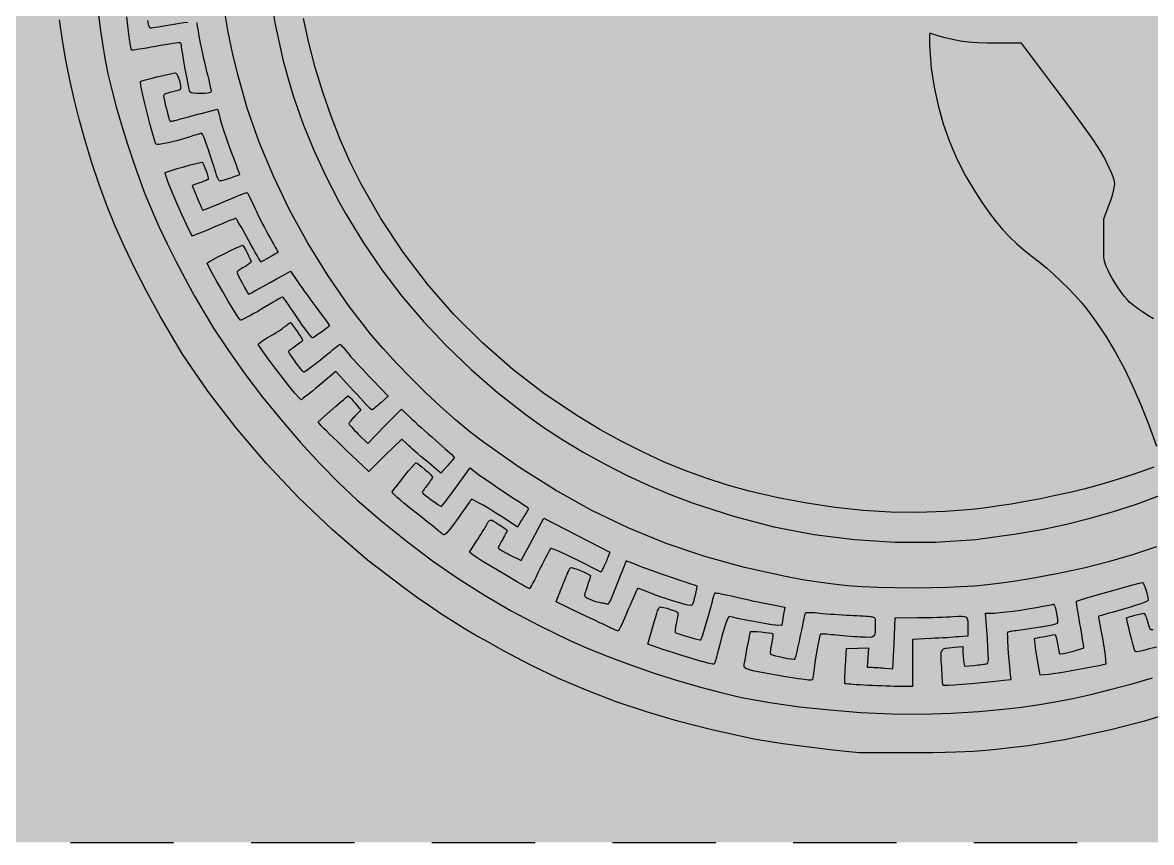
# Model space of a CAD drawing. Header units: inches. Extents: x 0.5 to 16.5, y 0.5 to 10.5.
# Drawn here: x 13.167 to 13.823, y 8.93 to 9.407 of the extents above; entities that cross this region are included whole.
import ezdxf

# ---------------------------------------------------------------- set-up
doc = ezdxf.new("R2010")
doc.units = ezdxf.units.IN
doc.header["$MEASUREMENT"] = 0
for name, color, linetype in [('A-ELEV-FILL', 7, 'Continuous'), ('A-ELEV-HIDN', 7, 'Continuous'), ('A-ELEV-SIGN', 7, 'Continuous')]:
    doc.layers.add(name, color=color, linetype=linetype)

# ---------------------------------------------------------------- blocks, each defined once
blk = doc.blocks.new('THA_MARK')
at = {"layer": 'A-ELEV-SIGN'}
for points in [[(0.15119, -0.46215), (0.13242, -0.46794), (0.11347, -0.47291), (0.09427, -0.47708), (0.08729, -0.47844), (0.08142, -0.47953), (0.07632, -0.48043), (0.07165, -0.48118), (0.06707, -0.48184), (0.06225, -0.48245), (0.05685, -0.48307), (0.05054, -0.48376), (0.04532, -0.4843), (0.04058, -0.48473), (0.03601, -0.48507), (0.03128, -0.48532), (0.02607, -0.48552), (0.02006, -0.48566), (0.01293, -0.48577), (0.00435, -0.48586), (-0.00155, -0.48588), (-0.0072, -0.4859), (-0.01247, -0.48591), (-0.01721, -0.4859), (-0.0213, -0.48589), (-0.0246, -0.48587), (-0.02697, -0.48583), (-0.02828, -0.48579), (-0.02828, -0.48579), (-0.03605, -0.48508), (-0.04457, -0.48417), (-0.05349, -0.48312), (-0.06251, -0.48195), (-0.07128, -0.48072), (-0.07947, -0.47947), (-0.08676, -0.47825), (-0.09282, -0.47708), (-0.11212, -0.47275), (-0.13055, -0.46799), (-0.14821, -0.46276), (-0.16521, -0.45703), (-0.18166, -0.45076), (-0.19767, -0.4439), (-0.21335, -0.43642), (-0.22879, -0.42828), (-0.23762, -0.42337), (-0.24518, -0.41907), (-0.25184, -0.41515), (-0.25798, -0.41136), (-0.26398, -0.40746), (-0.27023, -0.40323), (-0.27711, -0.3984), (-0.28499, -0.39275), (-0.30529, -0.37717), (-0.32511, -0.36013), (-0.34422, -0.34185), (-0.36243, -0.32258), (-0.37952, -0.30254), (-0.39528, -0.28197), (-0.4095, -0.2611), (-0.42197, -0.24017), (-0.42964, -0.226), (-0.43635, -0.21294), (-0.44226, -0.20069), (-0.4475, -0.18891), (-0.45221, -0.17729), (-0.45652, -0.1655), (-0.46059, -0.15321), (-0.46454, -0.1401), (-0.46774, -0.12861), (-0.47057, -0.11746), (-0.47306, -0.10647), (-0.47524, -0.09548), (-0.47716, -0.08429), (-0.47885, -0.07275)], [(0.13752, -0.24114), (0.1344, -0.23926), (0.13136, -0.23729), (0.12853, -0.23533), (0.12605, -0.23346), (0.12408, -0.23176), (0.12264, -0.23028), (0.12106, -0.22839), (0.11938, -0.22619), (0.11767, -0.22376), (0.11599, -0.2212), (0.1144, -0.2186), (0.11296, -0.21604), (0.11175, -0.21363), (0.11101, -0.21203), (0.11045, -0.21067), (0.11005, -0.20937), (0.10978, -0.20792), (0.10962, -0.20615), (0.10953, -0.20384), (0.1095, -0.20082), (0.1095, -0.19688), (0.10957, -0.18492), (0.11262, -0.17672), (0.11327, -0.17489), (0.11386, -0.17313), (0.11438, -0.17145), (0.11482, -0.1699), (0.11518, -0.16849), (0.11544, -0.16725), (0.11561, -0.16621), (0.11566, -0.16541), (0.11546, -0.16381), (0.11489, -0.16172), (0.11398, -0.15922), (0.11277, -0.15642), (0.11131, -0.15338), (0.10964, -0.15019), (0.10779, -0.14695), (0.1058, -0.14373), (0.10365, -0.14053), (0.10052, -0.13609), (0.09655, -0.13058), (0.09186, -0.12416), (0.08656, -0.11699), (0.08078, -0.10925), (0.07463, -0.10109), (0.06824, -0.09268), (0.06309, -0.08593), (0.04967, -0.08593), (0.04376, -0.08586), (0.03834, -0.08562), (0.03333, -0.08522), (0.02866, -0.08464), (0.02428, -0.08387), (0.0201, -0.0829), (0.01607, -0.08173), (0.01211, -0.08035), (0.0118, -0.08027), (0.01156, -0.08041), (0.01139, -0.08084), (0.01129, -0.08162), (0.01126, -0.08282), (0.01127, -0.08451), (0.01134, -0.08676), (0.01146, -0.08963), (0.01231, -0.10015), (0.01387, -0.11064), (0.01611, -0.12104), (0.01903, -0.13129), (0.02259, -0.14134), (0.02678, -0.15112), (0.03159, -0.16059), (0.03698, -0.16969), (0.04115, -0.17602), (0.04506, -0.18161), (0.04883, -0.18657), (0.05257, -0.19102), (0.05636, -0.19508), (0.06033, -0.19886), (0.06456, -0.2025), (0.06918, -0.20609), (0.07304, -0.20912), (0.07715, -0.21257), (0.08136, -0.21631), (0.08554, -0.22022), (0.08957, -0.22417), (0.0933, -0.22803), (0.0966, -0.23166), (0.09935, -0.23495), (0.10511, -0.24274), (0.11061, -0.251), (0.11586, -0.25978), (0.1209, -0.26913), (0.12574, -0.27908), (0.13041, -0.28967), (0.13492, -0.30096), (0.1393, -0.31298)], [(0.13772, -0.32482), (0.13251, -0.32672), (0.12609, -0.3289), (0.11895, -0.3312), (0.1116, -0.33346), (0.10453, -0.33552), (0.09826, -0.3372), (0.09042, -0.33908), (0.08222, -0.3409), (0.07385, -0.34262), (0.06546, -0.34422), (0.05724, -0.34566), (0.04933, -0.34691), (0.04192, -0.34794), (0.03517, -0.34873), (0.02005, -0.3499), (0.00481, -0.35037), (-0.01057, -0.35014), (-0.02611, -0.34919), (-0.04184, -0.34754), (-0.05776, -0.34517), (-0.0739, -0.34209), (-0.09028, -0.33829), (-0.10244, -0.33496), (-0.11452, -0.3311), (-0.12653, -0.3267), (-0.13851, -0.32176), (-0.15047, -0.31627), (-0.16244, -0.31021), (-0.17445, -0.30359), (-0.18651, -0.29637), (-0.20548, -0.28368), (-0.22353, -0.2698), (-0.24058, -0.25478), (-0.2566, -0.2387), (-0.27151, -0.22161), (-0.28527, -0.20359), (-0.2978, -0.18469), (-0.30906, -0.16497), (-0.31504, -0.15295), (-0.32065, -0.14024), (-0.32583, -0.12701), (-0.33055, -0.11342), (-0.33474, -0.0996), (-0.33835, -0.08572), (-0.34134, -0.07193)], [(-0.35929, -0.06417), (-0.3575, -0.07448), (-0.35538, -0.08475), (-0.35295, -0.09501), (-0.3502, -0.10526), (-0.34713, -0.1155), (-0.34373, -0.12574), (-0.3414, -0.13205), (-0.33866, -0.13888), (-0.33559, -0.14607), (-0.33226, -0.15345), (-0.32875, -0.16085), (-0.32514, -0.16809), (-0.3215, -0.17501), (-0.31791, -0.18144), (-0.3079, -0.1979), (-0.29728, -0.21354), (-0.28596, -0.22845), (-0.27387, -0.24272), (-0.2609, -0.25645), (-0.24699, -0.26974), (-0.23203, -0.28267), (-0.21595, -0.29536), (-0.20606, -0.30246), (-0.19528, -0.3095), (-0.18379, -0.31638), (-0.17175, -0.32301), (-0.15937, -0.32929), (-0.14681, -0.33513), (-0.13426, -0.34043), (-0.1219, -0.34511), (-0.0991, -0.35249), (-0.07634, -0.35838), (-0.05359, -0.36278), (-0.03086, -0.36569), (-0.00812, -0.36712), (0.01463, -0.36706), (0.03739, -0.36552), (0.06019, -0.36251), (0.07462, -0.35991), (0.08845, -0.35698), (0.10183, -0.35366), (0.11493, -0.3499), (0.12792, -0.34566), (0.14096, -0.34088)], [(0.13923, -0.36966), (0.12578, -0.37419), (0.11219, -0.3782), (0.0983, -0.38174), (0.08392, -0.38485), (0.06889, -0.3876), (0.05983, -0.38906), (0.05166, -0.39023), (0.04405, -0.39116), (0.03667, -0.39186), (0.02916, -0.39236), (0.0212, -0.3927), (0.01244, -0.39289), (0.00254, -0.39297), (-0.00822, -0.39292), (-0.01781, -0.39272), (-0.02657, -0.39233), (-0.03485, -0.39172), (-0.04299, -0.39087), (-0.05132, -0.38973), (-0.06018, -0.38829), (-0.06991, -0.38651), (-0.093, -0.38147), (-0.11532, -0.37526), (-0.137, -0.36785), (-0.15815, -0.35917), (-0.1789, -0.34918), (-0.19938, -0.33781), (-0.21972, -0.32501), (-0.24003, -0.31073), (-0.24766, -0.30484), (-0.25577, -0.29807), (-0.26417, -0.29062), (-0.27264, -0.28269), (-0.28099, -0.27448), (-0.289, -0.26619), (-0.29647, -0.25802), (-0.30319, -0.25018), (-0.31596, -0.23371), (-0.32795, -0.21636), (-0.33907, -0.19829), (-0.34923, -0.1797), (-0.35834, -0.16074), (-0.3663, -0.14162), (-0.37304, -0.12249), (-0.37846, -0.10355), (-0.38135, -0.09138), (-0.38378, -0.0797), (-0.38578, -0.06833)], [(-0.45695, -0.07015), (-0.45578, -0.07898), (-0.45451, -0.08744), (-0.45315, -0.09536), (-0.45157, -0.10315), (-0.44944, -0.11207), (-0.44686, -0.12178), (-0.44394, -0.13195), (-0.44076, -0.14227), (-0.43744, -0.15239), (-0.43407, -0.16201), (-0.43075, -0.17078), (-0.42706, -0.17969), (-0.42287, -0.18911), (-0.41826, -0.19887), (-0.41332, -0.20879), (-0.40815, -0.21869), (-0.40283, -0.22839), (-0.39744, -0.23772), (-0.3921, -0.24648), (-0.38374, -0.25916), (-0.37444, -0.2722), (-0.36441, -0.28534), (-0.35388, -0.29832), (-0.34306, -0.31088), (-0.33217, -0.32275), (-0.32145, -0.33367), (-0.31109, -0.34336), (-0.29695, -0.35559), (-0.28284, -0.36699), (-0.26863, -0.37763), (-0.25422, -0.38759), (-0.23948, -0.39695), (-0.2243, -0.40578), (-0.20857, -0.41417), (-0.19217, -0.42219), (-0.18166, -0.42683), (-0.16982, -0.43159), (-0.15708, -0.43631), (-0.14386, -0.44087), (-0.13059, -0.44512), (-0.11767, -0.44892), (-0.10555, -0.45213), (-0.09463, -0.4546), (-0.0787, -0.45748), (-0.06198, -0.45986), (-0.04475, -0.46171), (-0.0273, -0.46303), (-0.0099, -0.46379), (0.00716, -0.46398), (0.02361, -0.46358), (0.03916, -0.46258), (0.03916, -0.46258), (0.05095, -0.46147), (0.06183, -0.46024), (0.0721, -0.45882), (0.08205, -0.45716), (0.09199, -0.45521), (0.10222, -0.45291), (0.11303, -0.45022), (0.12473, -0.44706), (0.13702, -0.44349)], [(-0.42932, -0.07305), (-0.42908, -0.07426), (-0.42884, -0.07524), (-0.4286, -0.07601), (-0.42836, -0.07657), (-0.42811, -0.07695), (-0.42784, -0.07716), (-0.42756, -0.07723), (-0.42707, -0.07717), (-0.42613, -0.07703), (-0.42481, -0.07684), (-0.42314, -0.07659), (-0.42119, -0.07628), (-0.41902, -0.07593), (-0.41668, -0.07555), (-0.41421, -0.07513), (-0.41129, -0.07466), (-0.40877, -0.07428), (-0.40664, -0.074)], [(-0.40167, -0.07417), (-0.40157, -0.07466), (-0.40144, -0.07533), (-0.4013, -0.07616), (-0.40113, -0.07712), (-0.40096, -0.07818), (-0.40077, -0.07931), (-0.40058, -0.08049), (-0.40036, -0.08192), (-0.40002, -0.08376), (-0.39959, -0.08594), (-0.39908, -0.08838), (-0.3985, -0.091), (-0.39789, -0.09373), (-0.39724, -0.09649), (-0.39659, -0.0992), (-0.39595, -0.10182), (-0.39536, -0.1043), (-0.39482, -0.1066), (-0.39434, -0.10864), (-0.39395, -0.11037), (-0.39365, -0.11174), (-0.39347, -0.11267), (-0.3934, -0.11313), (-0.39389, -0.11361), (-0.3952, -0.11397), (-0.39705, -0.11419), (-0.39919, -0.11429), (-0.40136, -0.11426), (-0.40328, -0.11409), (-0.40471, -0.11379), (-0.40537, -0.11334), (-0.40537, -0.11334), (-0.40576, -0.11173), (-0.40638, -0.10873), (-0.40714, -0.10481), (-0.40797, -0.10044), (-0.40876, -0.09609), (-0.40944, -0.09222), (-0.4099, -0.08931), (-0.41008, -0.08782), (-0.41009, -0.08744), (-0.41013, -0.08708), (-0.41019, -0.08674), (-0.41026, -0.08643), (-0.41035, -0.08616), (-0.41045, -0.08593), (-0.41055, -0.08576), (-0.41066, -0.08564), (-0.41104, -0.08563), (-0.41193, -0.08571), (-0.41326, -0.08588), (-0.41498, -0.08611), (-0.41704, -0.08642), (-0.41936, -0.08678), (-0.42189, -0.0872), (-0.42458, -0.08767), (-0.42729, -0.08815), (-0.42982, -0.08858), (-0.43213, -0.08897), (-0.43416, -0.0893), (-0.43584, -0.08957), (-0.43713, -0.08975), (-0.43796, -0.08985), (-0.43829, -0.08985), (-0.43873, -0.08806), (-0.43939, -0.08377), (-0.44016, -0.0778), (-0.44097, -0.07101)], [(0.13914, -0.42622), (0.13524, -0.42729), (0.13188, -0.42815), (0.12937, -0.42872), (0.12799, -0.42893), (0.12785, -0.42892), (0.12771, -0.42888), (0.12757, -0.42883), (0.12743, -0.42875), (0.1273, -0.42866), (0.12718, -0.42857), (0.12707, -0.42846), (0.12698, -0.42835), (0.12698, -0.42835), (0.12662, -0.42731), (0.12601, -0.42511), (0.12523, -0.42213), (0.12438, -0.41879), (0.12357, -0.41548), (0.1229, -0.4126), (0.12245, -0.41054), (0.12234, -0.40972), (0.12281, -0.40952), (0.12387, -0.4092), (0.12535, -0.40879), (0.12704, -0.40834), (0.12875, -0.40791), (0.1303, -0.40753), (0.13149, -0.40728), (0.13212, -0.40718), (0.13231, -0.40728), (0.13252, -0.40756), (0.13277, -0.40801), (0.13303, -0.40859), (0.13331, -0.4093), (0.13359, -0.41012), (0.13388, -0.41101), (0.13416, -0.41197), (0.13461, -0.41375), (0.135, -0.41503), (0.13547, -0.41585), (0.13619, -0.41625), (0.13729, -0.41626)]]:
    blk.add_lwpolyline(points, dxfattribs=at)
for points in [[(-0.38978, -0.16178), (-0.38998, -0.1612), (-0.39032, -0.1602), (-0.39078, -0.15883), (-0.39133, -0.15714), (-0.39195, -0.1552), (-0.39264, -0.15305), (-0.39337, -0.15076), (-0.39413, -0.14837), (-0.39489, -0.14601), (-0.39564, -0.14382), (-0.39635, -0.14184), (-0.39701, -0.14011), (-0.39759, -0.13869), (-0.39808, -0.13761), (-0.39846, -0.13693), (-0.39869, -0.13669), (-0.39901, -0.13674), (-0.39956, -0.13686), (-0.40032, -0.13705), (-0.40125, -0.13731), (-0.40232, -0.13762), (-0.40351, -0.13798), (-0.40477, -0.13837), (-0.40609, -0.1388), (-0.40962, -0.13987), (-0.41294, -0.14082), (-0.41597, -0.14161), (-0.41865, -0.14223), (-0.42091, -0.14268), (-0.42268, -0.14293), (-0.42391, -0.14297), (-0.42451, -0.14278), (-0.42522, -0.14105), (-0.42637, -0.13721), (-0.4278, -0.13194), (-0.42933, -0.12591), (-0.43081, -0.11977), (-0.43208, -0.11419), (-0.43296, -0.10985), (-0.43328, -0.1074), (-0.4325, -0.10709), (-0.43042, -0.1065), (-0.42744, -0.10572), (-0.42398, -0.10487), (-0.42045, -0.10403), (-0.41725, -0.10331), (-0.4148, -0.1028), (-0.41349, -0.10261), (-0.41294, -0.10299), (-0.41235, -0.10399), (-0.41177, -0.10543), (-0.41127, -0.10709), (-0.41088, -0.10879), (-0.41066, -0.11032), (-0.41067, -0.11149), (-0.41095, -0.11211), (-0.41119, -0.11223), (-0.41159, -0.11238), (-0.41211, -0.11254), (-0.41274, -0.11272), (-0.41347, -0.11291), (-0.41425, -0.1131), (-0.41509, -0.11329), (-0.41595, -0.11349), (-0.41695, -0.11371), (-0.41782, -0.11395), (-0.41855, -0.11419), (-0.41915, -0.11444), (-0.41962, -0.11469), (-0.41996, -0.11495), (-0.42016, -0.1152), (-0.42023, -0.11545), (-0.4201, -0.11651), (-0.41976, -0.11828), (-0.41926, -0.1205), (-0.41867, -0.12293), (-0.41806, -0.12531), (-0.41748, -0.1274), (-0.417, -0.12893), (-0.41668, -0.12966), (-0.41649, -0.12974), (-0.41617, -0.12977), (-0.41573, -0.12975), (-0.41517, -0.12969), (-0.41453, -0.12958), (-0.41382, -0.12942), (-0.41306, -0.12923), (-0.41226, -0.12901), (-0.41127, -0.12872), (-0.40999, -0.12836), (-0.40846, -0.12794), (-0.40674, -0.12747), (-0.40489, -0.12698), (-0.40296, -0.12647), (-0.40099, -0.12595), (-0.39906, -0.12545), (-0.38978, -0.12306), (-0.38898, -0.12603), (-0.38826, -0.12877), (-0.38757, -0.13127), (-0.38686, -0.13368), (-0.38609, -0.13609), (-0.38522, -0.13864), (-0.38424, -0.14143), (-0.38308, -0.14459), (-0.38173, -0.14822), (-0.38085, -0.15046), (-0.38005, -0.15258), (-0.37932, -0.15452), (-0.37869, -0.15624), (-0.37817, -0.15768), (-0.37778, -0.15881), (-0.37753, -0.15956), (-0.37745, -0.1599), (-0.37786, -0.16018), (-0.37898, -0.16065), (-0.38058, -0.16124), (-0.38245, -0.16187), (-0.38439, -0.16249), (-0.3862, -0.16302), (-0.38765, -0.16339), (-0.38854, -0.16352), (-0.38866, -0.16349), (-0.38881, -0.16338), (-0.38896, -0.16322), (-0.38913, -0.16301), (-0.3893, -0.16275), (-0.38947, -0.16245), (-0.38963, -0.16213), (-0.38978, -0.16178)], [(-0.37237, -0.19688), (-0.37373, -0.19439), (-0.37501, -0.19208), (-0.37619, -0.18999), (-0.37724, -0.18816), (-0.37813, -0.18666), (-0.37883, -0.18552), (-0.37931, -0.1848), (-0.37955, -0.18455), (-0.3799, -0.18466), (-0.38068, -0.18496), (-0.38186, -0.18543), (-0.38338, -0.18606), (-0.38519, -0.18681), (-0.38724, -0.18767), (-0.38949, -0.18862), (-0.39188, -0.18963), (-0.39427, -0.19066), (-0.3965, -0.1916), (-0.39854, -0.19245), (-0.40032, -0.19318), (-0.4018, -0.19378), (-0.40292, -0.19422), (-0.40365, -0.19449), (-0.40392, -0.19456), (-0.40523, -0.19233), (-0.40735, -0.18801), (-0.40995, -0.18233), (-0.41273, -0.17601), (-0.41537, -0.16977), (-0.41756, -0.16435), (-0.419, -0.16045), (-0.41936, -0.15881), (-0.41828, -0.15834), (-0.41589, -0.15755), (-0.41261, -0.15656), (-0.4089, -0.1555), (-0.4052, -0.15449), (-0.40194, -0.15366), (-0.39958, -0.15312), (-0.39855, -0.15301), (-0.39809, -0.15357), (-0.39752, -0.15468), (-0.39689, -0.15616), (-0.39627, -0.15783), (-0.39573, -0.1595), (-0.39532, -0.16098), (-0.3951, -0.1621), (-0.39514, -0.16265), (-0.39534, -0.16279), (-0.39569, -0.16297), (-0.39617, -0.16319), (-0.39677, -0.16344), (-0.39747, -0.16372), (-0.39824, -0.16401), (-0.39907, -0.16431), (-0.39993, -0.16461), (-0.40413, -0.16606), (-0.40131, -0.17295), (-0.40072, -0.17433), (-0.40017, -0.17562), (-0.39966, -0.1768), (-0.3992, -0.17783), (-0.39882, -0.17869), (-0.39851, -0.17936), (-0.3983, -0.1798), (-0.39819, -0.17999), (-0.39792, -0.17993), (-0.39719, -0.17968), (-0.39606, -0.17924), (-0.39458, -0.17864), (-0.39279, -0.17791), (-0.39074, -0.17707), (-0.38849, -0.17613), (-0.38608, -0.17513), (-0.38368, -0.1741), (-0.3814, -0.17314), (-0.37931, -0.17228), (-0.37745, -0.17153), (-0.37587, -0.17091), (-0.37464, -0.17045), (-0.37379, -0.17015), (-0.37339, -0.17005), (-0.37316, -0.1702), (-0.37284, -0.17062), (-0.37242, -0.17129), (-0.37193, -0.17217), (-0.37138, -0.17324), (-0.37079, -0.17446), (-0.37017, -0.1758), (-0.36954, -0.17723), (-0.36882, -0.17888), (-0.36793, -0.1808), (-0.36691, -0.18291), (-0.36579, -0.18514), (-0.36461, -0.18744), (-0.3634, -0.18972), (-0.36221, -0.19193), (-0.36106, -0.19398), (-0.35997, -0.19592), (-0.35897, -0.19773), (-0.35806, -0.19939), (-0.35728, -0.20083), (-0.35664, -0.20204), (-0.35617, -0.20296), (-0.3559, -0.20355), (-0.35584, -0.20377), (-0.35638, -0.20415), (-0.3575, -0.20483), (-0.35899, -0.20571), (-0.36068, -0.20668), (-0.36236, -0.20762), (-0.36383, -0.20843), (-0.36492, -0.209), (-0.36541, -0.20921), (-0.3656, -0.20896), (-0.36605, -0.20824), (-0.36672, -0.20711), (-0.36759, -0.2056), (-0.36861, -0.20378), (-0.36977, -0.20168), (-0.37104, -0.19937), (-0.37237, -0.19688)], [(-0.33959, -0.24822), (-0.34026, -0.2473), (-0.34109, -0.24612), (-0.34205, -0.24476), (-0.3431, -0.24324), (-0.34422, -0.24162), (-0.34538, -0.23994), (-0.34653, -0.23826), (-0.34764, -0.23662), (-0.34868, -0.23504), (-0.34967, -0.23356), (-0.35057, -0.23223), (-0.35138, -0.23107), (-0.35206, -0.23012), (-0.3526, -0.2294), (-0.35297, -0.22895), (-0.35315, -0.22879), (-0.35344, -0.22893), (-0.35416, -0.22934), (-0.35527, -0.22997), (-0.35671, -0.23082), (-0.35843, -0.23184), (-0.36039, -0.23301), (-0.36254, -0.2343), (-0.36483, -0.23568), (-0.36715, -0.23704), (-0.36933, -0.2383), (-0.37133, -0.23941), (-0.37311, -0.24036), (-0.37459, -0.24111), (-0.37575, -0.24165), (-0.37653, -0.24195), (-0.37687, -0.24199), (-0.37834, -0.24001), (-0.38077, -0.23621), (-0.38381, -0.23122), (-0.38709, -0.22564), (-0.39027, -0.2201), (-0.39298, -0.2152), (-0.39487, -0.21156), (-0.39558, -0.20979), (-0.39477, -0.20919), (-0.39264, -0.20798), (-0.3896, -0.20637), (-0.38608, -0.20457), (-0.3825, -0.2028), (-0.3793, -0.20126), (-0.37689, -0.20019), (-0.37571, -0.19978), (-0.37536, -0.20015), (-0.37475, -0.20111), (-0.37397, -0.20249), (-0.37312, -0.20411), (-0.3723, -0.20576), (-0.3716, -0.20728), (-0.37111, -0.20846), (-0.37092, -0.20914), (-0.371, -0.20932), (-0.37124, -0.20958), (-0.37161, -0.20991), (-0.3721, -0.2103), (-0.37269, -0.21072), (-0.37337, -0.21118), (-0.37411, -0.21164), (-0.37491, -0.21211), (-0.37571, -0.21257), (-0.37645, -0.21303), (-0.37713, -0.21347), (-0.37772, -0.21387), (-0.37821, -0.21422), (-0.37858, -0.21452), (-0.37882, -0.21474), (-0.3789, -0.21487), (-0.37864, -0.21563), (-0.37794, -0.21715), (-0.37695, -0.21916), (-0.3758, -0.2214), (-0.37463, -0.2236), (-0.37357, -0.2255), (-0.37278, -0.22684), (-0.37237, -0.22734), (-0.37186, -0.22712), (-0.37064, -0.2265), (-0.36879, -0.22551), (-0.36638, -0.22419), (-0.36349, -0.2226), (-0.36021, -0.22076), (-0.35659, -0.21873), (-0.35272, -0.21653), (-0.34866, -0.21429), (-0.34547, -0.21914), (-0.34467, -0.22034), (-0.34362, -0.22186), (-0.34237, -0.22365), (-0.34094, -0.22565), (-0.3394, -0.22779), (-0.33779, -0.23001), (-0.33615, -0.23225), (-0.33452, -0.23445), (-0.33293, -0.23654), (-0.33146, -0.23851), (-0.33013, -0.2403), (-0.32897, -0.24187), (-0.32802, -0.24318), (-0.3273, -0.24418), (-0.32684, -0.24484), (-0.32669, -0.24511), (-0.32708, -0.24551), (-0.32812, -0.24633), (-0.3296, -0.24744), (-0.33132, -0.24869), (-0.33306, -0.24991), (-0.33461, -0.25097), (-0.33577, -0.25171), (-0.33633, -0.25199), (-0.33649, -0.25192), (-0.33675, -0.25169), (-0.33709, -0.25134), (-0.3375, -0.25087), (-0.33797, -0.25031), (-0.33848, -0.24967), (-0.33903, -0.24897), (-0.33959, -0.24822)], [(-0.3132, -0.2818), (-0.32313, -0.27099), (-0.33263, -0.2789), (-0.33455, -0.28049), (-0.33636, -0.28197), (-0.33802, -0.28331), (-0.33949, -0.28448), (-0.34074, -0.28545), (-0.34172, -0.28618), (-0.34239, -0.28664), (-0.34271, -0.2868), (-0.34391, -0.28579), (-0.34633, -0.28304), (-0.34963, -0.27902), (-0.35345, -0.27418), (-0.35744, -0.26898), (-0.36124, -0.26386), (-0.3645, -0.25928), (-0.36686, -0.25569), (-0.36681, -0.25548), (-0.36651, -0.25515), (-0.36599, -0.2547), (-0.36527, -0.25415), (-0.36438, -0.25353), (-0.36334, -0.25286), (-0.36218, -0.25215), (-0.36091, -0.25141), (-0.35956, -0.25063), (-0.35819, -0.2498), (-0.35684, -0.24897), (-0.35555, -0.24814), (-0.35435, -0.24736), (-0.35329, -0.24663), (-0.35239, -0.24599), (-0.3517, -0.24547), (-0.35115, -0.24504), (-0.35062, -0.24464), (-0.35014, -0.24427), (-0.34971, -0.24394), (-0.34935, -0.24367), (-0.34907, -0.24347), (-0.34889, -0.24334), (-0.3488, -0.24329), (-0.34838, -0.2437), (-0.34754, -0.24476), (-0.34643, -0.24629), (-0.3452, -0.24805), (-0.34398, -0.24985), (-0.34293, -0.25146), (-0.34219, -0.25268), (-0.34191, -0.2533), (-0.342, -0.25349), (-0.34223, -0.25377), (-0.3426, -0.25413), (-0.34309, -0.25456), (-0.34368, -0.25504), (-0.34436, -0.25555), (-0.34511, -0.25609), (-0.3459, -0.25664), (-0.3467, -0.25717), (-0.34744, -0.25769), (-0.34812, -0.25818), (-0.34871, -0.25862), (-0.3492, -0.259), (-0.34957, -0.25932), (-0.34981, -0.25955), (-0.34989, -0.25968), (-0.34981, -0.25988), (-0.34957, -0.2603), (-0.3492, -0.2609), (-0.3487, -0.26168), (-0.3481, -0.26258), (-0.34741, -0.2636), (-0.34665, -0.26469), (-0.34583, -0.26584), (-0.34491, -0.2671), (-0.34407, -0.26821), (-0.34331, -0.26915), (-0.34264, -0.26992), (-0.34206, -0.27051), (-0.34159, -0.2709), (-0.34122, -0.27109), (-0.34097, -0.27107), (-0.34012, -0.27051), (-0.33877, -0.26954), (-0.33704, -0.26826), (-0.33503, -0.26672), (-0.33283, -0.26503), (-0.33057, -0.26326), (-0.32834, -0.2615), (-0.32625, -0.25983), (-0.32521, -0.25898), (-0.32423, -0.25819), (-0.32332, -0.25748), (-0.32252, -0.25685), (-0.32183, -0.25634), (-0.32129, -0.25595), (-0.32092, -0.25571), (-0.32074, -0.25562), (-0.32057, -0.25574), (-0.32022, -0.25607), (-0.31973, -0.25659), (-0.31911, -0.25728), (-0.31838, -0.25812), (-0.31756, -0.25908), (-0.31667, -0.26014), (-0.31574, -0.26128), (-0.31463, -0.26257), (-0.31325, -0.26415), (-0.31166, -0.26593), (-0.30991, -0.26786), (-0.30805, -0.26988), (-0.30614, -0.27192), (-0.30424, -0.27393), (-0.30239, -0.27585), (-0.29369, -0.28477), (-0.29804, -0.28869), (-0.29893, -0.28948), (-0.29977, -0.29022), (-0.30055, -0.29088), (-0.30125, -0.29146), (-0.30185, -0.29194), (-0.30233, -0.2923), (-0.30266, -0.29252), (-0.30283, -0.2926), (-0.30311, -0.29238), (-0.30378, -0.29175), (-0.30477, -0.29075), (-0.30606, -0.28943), (-0.30758, -0.28783), (-0.30931, -0.286), (-0.3112, -0.28397), (-0.3132, -0.2818)], [(-0.27194, -0.32154), (-0.27361, -0.32015), (-0.27529, -0.31874), (-0.27693, -0.31733), (-0.27849, -0.31598), (-0.27992, -0.31472), (-0.28119, -0.31359), (-0.28224, -0.31264), (-0.28303, -0.31189), (-0.28608, -0.30899), (-0.29536, -0.31813), (-0.30457, -0.32734), (-0.31726, -0.31523), (-0.31984, -0.31278), (-0.32231, -0.31041), (-0.32461, -0.30819), (-0.32669, -0.30617), (-0.32848, -0.30442), (-0.32992, -0.30298), (-0.33097, -0.30192), (-0.33154, -0.30131), (-0.33314, -0.29935), (-0.32487, -0.29202), (-0.3232, -0.29054), (-0.32162, -0.28915), (-0.32017, -0.2879), (-0.3189, -0.2868), (-0.31783, -0.2859), (-0.31701, -0.28521), (-0.31647, -0.28478), (-0.31624, -0.28463), (-0.3161, -0.28471), (-0.31583, -0.28494), (-0.31545, -0.28531), (-0.31498, -0.2858), (-0.31444, -0.2864), (-0.31383, -0.28707), (-0.31317, -0.28782), (-0.31247, -0.28861), (-0.30906, -0.29268), (-0.3124, -0.29608), (-0.31309, -0.29679), (-0.31373, -0.29748), (-0.31431, -0.29813), (-0.31481, -0.29873), (-0.31523, -0.29927), (-0.31554, -0.29971), (-0.31574, -0.30006), (-0.31581, -0.30029), (-0.3157, -0.30053), (-0.31539, -0.30096), (-0.3149, -0.30157), (-0.31425, -0.30231), (-0.31346, -0.30318), (-0.31257, -0.30413), (-0.31158, -0.30516), (-0.31051, -0.30624), (-0.30522, -0.31146), (-0.29572, -0.30181), (-0.28615, -0.29217), (-0.28013, -0.2979), (-0.27873, -0.29919), (-0.27708, -0.30071), (-0.27524, -0.30238), (-0.27326, -0.30416), (-0.27121, -0.30599), (-0.26914, -0.30782), (-0.26711, -0.30959), (-0.26519, -0.31124), (-0.26342, -0.31278), (-0.26176, -0.31424), (-0.26026, -0.31558), (-0.25895, -0.31677), (-0.25786, -0.31777), (-0.25704, -0.31856), (-0.25653, -0.3191), (-0.25635, -0.31936), (-0.25645, -0.31953), (-0.25669, -0.31985), (-0.25706, -0.32031), (-0.25753, -0.32089), (-0.2581, -0.32157), (-0.25874, -0.32233), (-0.25944, -0.32315), (-0.26019, -0.324), (-0.26403, -0.32821), (-0.27194, -0.32154)], [(-0.26555, -0.36055), (-0.26635, -0.35988), (-0.26756, -0.35889), (-0.26911, -0.35762), (-0.27097, -0.35613), (-0.27305, -0.35446), (-0.27531, -0.35266), (-0.27769, -0.35078), (-0.28013, -0.34888), (-0.28271, -0.34682), (-0.28499, -0.34496), (-0.28695, -0.3433), (-0.28858, -0.34188), (-0.28985, -0.3407), (-0.29076, -0.33978), (-0.29127, -0.33914), (-0.29137, -0.3388), (-0.29048, -0.33749), (-0.28887, -0.33534), (-0.28677, -0.33266), (-0.28445, -0.32978), (-0.28217, -0.32699), (-0.28016, -0.32461), (-0.2787, -0.32296), (-0.27803, -0.32234), (-0.27738, -0.32265), (-0.2762, -0.32349), (-0.27469, -0.32469), (-0.27302, -0.32609), (-0.2714, -0.32752), (-0.27001, -0.32882), (-0.26904, -0.32983), (-0.26867, -0.33038), (-0.26873, -0.33059), (-0.2689, -0.33093), (-0.26917, -0.33138), (-0.26953, -0.33193), (-0.26995, -0.33256), (-0.27045, -0.33325), (-0.27099, -0.33398), (-0.27157, -0.33474), (-0.27216, -0.33549), (-0.2727, -0.33622), (-0.27319, -0.33691), (-0.27362, -0.33754), (-0.27398, -0.33809), (-0.27425, -0.33854), (-0.27442, -0.33888), (-0.27447, -0.33909), (-0.27404, -0.33959), (-0.2729, -0.34057), (-0.27127, -0.34184), (-0.26937, -0.34326), (-0.26744, -0.34464), (-0.26569, -0.34584), (-0.26436, -0.34667), (-0.26367, -0.34699), (-0.26343, -0.34677), (-0.26289, -0.34613), (-0.26208, -0.34511), (-0.26105, -0.34377), (-0.25982, -0.34215), (-0.25844, -0.34029), (-0.25693, -0.33824), (-0.25533, -0.33604), (-0.2475, -0.32516), (-0.24445, -0.32763), (-0.24271, -0.32894), (-0.23981, -0.331), (-0.2361, -0.33357), (-0.23191, -0.33642), (-0.22756, -0.33934), (-0.2234, -0.34209), (-0.21976, -0.34445), (-0.21697, -0.34619), (-0.21613, -0.34673), (-0.21549, -0.34717), (-0.21505, -0.34754), (-0.21479, -0.34788), (-0.2147, -0.34821), (-0.21475, -0.34856), (-0.21493, -0.34896), (-0.21523, -0.34946), (-0.21549, -0.34983), (-0.21582, -0.35033), (-0.21621, -0.35095), (-0.21665, -0.35164), (-0.21712, -0.35239), (-0.2176, -0.35318), (-0.21809, -0.35397), (-0.21856, -0.35475), (-0.22088, -0.35859), (-0.22611, -0.35511), (-0.22987, -0.35264), (-0.23353, -0.3503), (-0.23696, -0.34819), (-0.24007, -0.34635), (-0.24272, -0.34485), (-0.24481, -0.34376), (-0.24622, -0.34315), (-0.24685, -0.34307), (-0.24704, -0.34333), (-0.24738, -0.3438), (-0.24785, -0.34446), (-0.24844, -0.34529), (-0.24912, -0.34625), (-0.24988, -0.34732), (-0.2507, -0.34847), (-0.25156, -0.34967), (-0.25358, -0.35255), (-0.25545, -0.35514), (-0.25713, -0.35741), (-0.25862, -0.35933), (-0.25989, -0.36087), (-0.26091, -0.362), (-0.26167, -0.3627), (-0.26215, -0.36294), (-0.26236, -0.36289), (-0.26266, -0.36275), (-0.26303, -0.36253), (-0.26347, -0.36224), (-0.26395, -0.36188), (-0.26447, -0.36148), (-0.26501, -0.36103), (-0.26555, -0.36055)], [(-0.22081, -0.38963), (-0.22699, -0.38598), (-0.23206, -0.38297), (-0.23614, -0.38053), (-0.23935, -0.37859), (-0.2418, -0.37708), (-0.2436, -0.37592), (-0.24489, -0.37506), (-0.24576, -0.3744), (-0.24779, -0.37266), (-0.24387, -0.36657), (-0.24305, -0.36528), (-0.24224, -0.36399), (-0.24146, -0.36274), (-0.24073, -0.36156), (-0.24007, -0.36048), (-0.2395, -0.35954), (-0.23904, -0.35878), (-0.23872, -0.35823), (-0.23791, -0.35673), (-0.23726, -0.35565), (-0.23668, -0.35498), (-0.23607, -0.35469), (-0.23533, -0.35477), (-0.23437, -0.3552), (-0.23309, -0.35598), (-0.2314, -0.35707), (-0.23044, -0.35771), (-0.22955, -0.35832), (-0.22874, -0.35888), (-0.22803, -0.35937), (-0.22744, -0.3598), (-0.22699, -0.36013), (-0.22671, -0.36036), (-0.22661, -0.36048), (-0.22667, -0.36062), (-0.22682, -0.36094), (-0.22705, -0.36141), (-0.22737, -0.36201), (-0.22774, -0.36272), (-0.22817, -0.36353), (-0.22865, -0.36441), (-0.22915, -0.36534), (-0.22966, -0.36628), (-0.23013, -0.36717), (-0.23056, -0.368), (-0.23094, -0.36875), (-0.23125, -0.36938), (-0.23149, -0.36989), (-0.23164, -0.37024), (-0.23169, -0.37041), (-0.23156, -0.37058), (-0.23118, -0.37087), (-0.23058, -0.37126), (-0.2298, -0.37173), (-0.22884, -0.37227), (-0.22774, -0.37287), (-0.22653, -0.37351), (-0.22524, -0.37418), (-0.21871, -0.37745), (-0.2124, -0.36555), (-0.20602, -0.35366), (-0.18738, -0.36316), (-0.16875, -0.37273), (-0.17012, -0.37621), (-0.17043, -0.37697), (-0.17076, -0.37776), (-0.1711, -0.37856), (-0.17145, -0.37934), (-0.17178, -0.38009), (-0.1721, -0.38077), (-0.1724, -0.38138), (-0.17266, -0.38187), (-0.17375, -0.38397), (-0.18745, -0.37708), (-0.19025, -0.37569), (-0.19288, -0.37441), (-0.1953, -0.37328), (-0.19743, -0.37231), (-0.19924, -0.37153), (-0.20064, -0.37098), (-0.20159, -0.37067), (-0.20203, -0.37063), (-0.2023, -0.37096), (-0.20276, -0.37171), (-0.20339, -0.37282), (-0.20416, -0.37426), (-0.20505, -0.37596), (-0.20604, -0.37789), (-0.20709, -0.38), (-0.20819, -0.38223), (-0.20927, -0.38448), (-0.2103, -0.38658), (-0.21125, -0.38847), (-0.21211, -0.39012), (-0.21285, -0.39148), (-0.21344, -0.39249), (-0.21385, -0.39313), (-0.21407, -0.39333), (-0.2143, -0.39325), (-0.21477, -0.39304), (-0.21543, -0.39269), (-0.21627, -0.39224), (-0.21726, -0.39169), (-0.21836, -0.39106), (-0.21956, -0.39037), (-0.22081, -0.38963)], [(-0.16824, -0.41552), (-0.16923, -0.41502), (-0.1707, -0.4143), (-0.17257, -0.41339), (-0.17477, -0.41234), (-0.17724, -0.41116), (-0.17989, -0.4099), (-0.18267, -0.40859), (-0.1855, -0.40725), (-0.19906, -0.40073), (-0.19768, -0.39724), (-0.19737, -0.39644), (-0.19698, -0.39545), (-0.19653, -0.39432), (-0.19605, -0.39309), (-0.19553, -0.3918), (-0.19501, -0.39049), (-0.19449, -0.3892), (-0.19398, -0.38796), (-0.19351, -0.38678), (-0.19305, -0.38566), (-0.19259, -0.38461), (-0.19217, -0.38367), (-0.19178, -0.38287), (-0.19145, -0.38222), (-0.19119, -0.38176), (-0.19101, -0.38151), (-0.1906, -0.38141), (-0.18979, -0.38155), (-0.18864, -0.38188), (-0.18719, -0.38241), (-0.18551, -0.38309), (-0.18366, -0.3839), (-0.18167, -0.38484), (-0.17962, -0.38586), (-0.17961, -0.38599), (-0.17968, -0.38632), (-0.17982, -0.38683), (-0.18002, -0.38749), (-0.18028, -0.38829), (-0.18058, -0.3892), (-0.18092, -0.39021), (-0.18129, -0.3913), (-0.18166, -0.39237), (-0.182, -0.39339), (-0.18231, -0.39434), (-0.18258, -0.39519), (-0.1828, -0.39592), (-0.18296, -0.39651), (-0.18307, -0.39693), (-0.1831, -0.39717), (-0.18287, -0.39757), (-0.18224, -0.39807), (-0.18129, -0.39864), (-0.1801, -0.39923), (-0.17877, -0.39981), (-0.17738, -0.40032), (-0.17602, -0.40074), (-0.17476, -0.40102), (-0.17416, -0.40113), (-0.17354, -0.40124), (-0.17292, -0.40136), (-0.17234, -0.40148), (-0.17179, -0.40159), (-0.1713, -0.4017), (-0.17088, -0.4018), (-0.17056, -0.40189), (-0.17006, -0.40195), (-0.1696, -0.40178), (-0.16909, -0.40121), (-0.16846, -0.40009), (-0.16762, -0.39825), (-0.1665, -0.39554), (-0.16502, -0.3918), (-0.16309, -0.38687), (-0.1624, -0.38505), (-0.16174, -0.38333), (-0.16114, -0.38178), (-0.16061, -0.38042), (-0.16016, -0.37929), (-0.15983, -0.37843), (-0.15961, -0.37788), (-0.15954, -0.37766), (-0.15939, -0.37766), (-0.15904, -0.37776), (-0.15849, -0.37795), (-0.15777, -0.37822), (-0.1569, -0.37856), (-0.15592, -0.37896), (-0.15483, -0.37941), (-0.15366, -0.37991), (-0.15224, -0.38048), (-0.15036, -0.38119), (-0.14811, -0.38202), (-0.14557, -0.38293), (-0.14282, -0.3839), (-0.13995, -0.3849), (-0.13703, -0.3859), (-0.13416, -0.38687), (-0.13139, -0.3878), (-0.12878, -0.38867), (-0.1264, -0.38947), (-0.12429, -0.39016), (-0.12253, -0.39075), (-0.12116, -0.39121), (-0.12026, -0.39152), (-0.11987, -0.39166), (-0.11983, -0.39219), (-0.11999, -0.3934), (-0.12032, -0.39508), (-0.12075, -0.39701), (-0.12124, -0.39895), (-0.12174, -0.4007), (-0.12219, -0.40201), (-0.12255, -0.40268), (-0.12329, -0.40277), (-0.12491, -0.40253), (-0.12724, -0.40199), (-0.13012, -0.40121), (-0.1334, -0.40024), (-0.1369, -0.39911), (-0.14047, -0.39788), (-0.14394, -0.39659), (-0.14563, -0.39593), (-0.14723, -0.3953), (-0.1487, -0.39474), (-0.15002, -0.39423), (-0.15114, -0.39382), (-0.15202, -0.39349), (-0.15263, -0.39328), (-0.15294, -0.39318), (-0.15314, -0.3934), (-0.15353, -0.39407), (-0.15408, -0.39515), (-0.15476, -0.39658), (-0.15555, -0.39833), (-0.15643, -0.40033), (-0.15738, -0.40255), (-0.15838, -0.40493), (-0.15937, -0.40734), (-0.16032, -0.4096), (-0.16121, -0.41164), (-0.16201, -0.41343), (-0.16271, -0.41492), (-0.16328, -0.41605), (-0.1637, -0.41677), (-0.16396, -0.41704), (-0.16417, -0.41706), (-0.16451, -0.417), (-0.16496, -0.41687), (-0.1655, -0.41669), (-0.16612, -0.41645), (-0.16679, -0.41617), (-0.16751, -0.41586), (-0.16824, -0.41552)], [(0.07324, -0.43974), (0.07255, -0.43586), (0.07196, -0.43234), (0.07146, -0.42924), (0.07107, -0.4266), (0.07078, -0.42444), (0.07061, -0.42283), (0.07056, -0.4218), (0.07063, -0.42139), (0.0711, -0.42125), (0.07212, -0.42102), (0.07356, -0.42072), (0.07527, -0.42039), (0.0771, -0.42004), (0.07891, -0.41971), (0.08055, -0.41943), (0.08187, -0.41922), (0.08202, -0.41932), (0.0822, -0.41962), (0.0824, -0.4201), (0.08261, -0.42074), (0.08283, -0.42151), (0.08305, -0.4224), (0.08327, -0.42338), (0.08347, -0.42444), (0.08366, -0.42553), (0.08384, -0.42654), (0.08402, -0.42747), (0.08418, -0.42829), (0.08433, -0.42898), (0.08446, -0.42951), (0.08456, -0.42986), (0.08463, -0.43002), (0.08538, -0.43007), (0.087, -0.42981), (0.0892, -0.42934), (0.09166, -0.42873), (0.0941, -0.42806), (0.09621, -0.42741), (0.0977, -0.42685), (0.09826, -0.42647), (0.09821, -0.42603), (0.09808, -0.42513), (0.09788, -0.42382), (0.09761, -0.42215), (0.09728, -0.42019), (0.09691, -0.41798), (0.09651, -0.41559), (0.09608, -0.41305), (0.09564, -0.41053), (0.09524, -0.40816), (0.09488, -0.40601), (0.09458, -0.40412), (0.09434, -0.40254), (0.09417, -0.40135), (0.09407, -0.40058), (0.09405, -0.40029), (0.09574, -0.39973), (0.09993, -0.39849), (0.10579, -0.3968), (0.11249, -0.3949), (0.11922, -0.39301), (0.12514, -0.39137), (0.12942, -0.39021), (0.13125, -0.38978), (0.13162, -0.39011), (0.1321, -0.39101), (0.13264, -0.39233), (0.13319, -0.39392), (0.1337, -0.39561), (0.13412, -0.39727), (0.13441, -0.39873), (0.13452, -0.39985), (0.13428, -0.4002), (0.13353, -0.40064), (0.13222, -0.40119), (0.13033, -0.40187), (0.1278, -0.40269), (0.12461, -0.40367), (0.12069, -0.40482), (0.11603, -0.40616), (0.11414, -0.4067), (0.11237, -0.4072), (0.11075, -0.40765), (0.10934, -0.40806), (0.10816, -0.4084), (0.10726, -0.40866), (0.10667, -0.40884), (0.10645, -0.40892), (0.10646, -0.40912), (0.10654, -0.40965), (0.10668, -0.41046), (0.10687, -0.41153), (0.10711, -0.41282), (0.10739, -0.41428), (0.10771, -0.4159), (0.10805, -0.41762), (0.1084, -0.41944), (0.10876, -0.42133), (0.1091, -0.42323), (0.10942, -0.42509), (0.10971, -0.42686), (0.10996, -0.42847), (0.11016, -0.42988), (0.1103, -0.43104), (0.11073, -0.4359), (0.10689, -0.43677), (0.10349, -0.43746), (0.09962, -0.4382), (0.09551, -0.43896), (0.09135, -0.43969), (0.08737, -0.44037), (0.08376, -0.44096), (0.08075, -0.44141), (0.07854, -0.4417), (0.07368, -0.44213), (0.07324, -0.43974)], [(-0.11711, -0.4343), (-0.12064, -0.43326), (-0.12442, -0.43212), (-0.1283, -0.43094), (-0.13212, -0.42975), (-0.13573, -0.42861), (-0.13896, -0.42757), (-0.14165, -0.42667), (-0.14365, -0.42596), (-0.14735, -0.42458), (-0.14438, -0.41407), (-0.14362, -0.41139), (-0.14295, -0.40915), (-0.14237, -0.40733), (-0.14186, -0.4059), (-0.14141, -0.40483), (-0.14101, -0.40411), (-0.14065, -0.40369), (-0.14032, -0.40355), (-0.13953, -0.40366), (-0.13829, -0.40395), (-0.13677, -0.40437), (-0.13512, -0.40487), (-0.1335, -0.4054), (-0.13208, -0.40591), (-0.13101, -0.40635), (-0.13046, -0.40667), (-0.1304, -0.40686), (-0.13039, -0.40724), (-0.13042, -0.40779), (-0.1305, -0.40848), (-0.13063, -0.4093), (-0.13079, -0.41022), (-0.131, -0.41121), (-0.13125, -0.41226), (-0.13151, -0.41334), (-0.13171, -0.41437), (-0.13188, -0.4153), (-0.13199, -0.41613), (-0.13205, -0.41685), (-0.13206, -0.41742), (-0.13201, -0.41783), (-0.13191, -0.41806), (-0.13111, -0.41842), (-0.12941, -0.419), (-0.12711, -0.41971), (-0.12453, -0.42048), (-0.12197, -0.42119), (-0.11973, -0.42178), (-0.11813, -0.42214), (-0.11748, -0.42219), (-0.11715, -0.42145), (-0.11658, -0.41983), (-0.11584, -0.41752), (-0.11499, -0.41475), (-0.1141, -0.41173), (-0.11321, -0.40868), (-0.11241, -0.40581), (-0.11175, -0.40334), (-0.11139, -0.4019), (-0.11104, -0.40053), (-0.1107, -0.39928), (-0.11039, -0.39817), (-0.11011, -0.39723), (-0.10987, -0.39648), (-0.10969, -0.39597), (-0.10957, -0.39572), (-0.10924, -0.3957), (-0.1085, -0.39578), (-0.1074, -0.39595), (-0.10598, -0.39622), (-0.10429, -0.39656), (-0.10237, -0.39698), (-0.10027, -0.39745), (-0.09804, -0.39797), (-0.09567, -0.39853), (-0.09312, -0.39912), (-0.09048, -0.3997), (-0.08782, -0.40028), (-0.08523, -0.40083), (-0.08279, -0.40132), (-0.08058, -0.40176), (-0.07868, -0.4021), (-0.07027, -0.4037), (-0.07107, -0.40885), (-0.07186, -0.41407), (-0.07542, -0.41385), (-0.07746, -0.41362), (-0.08064, -0.41312), (-0.08458, -0.41245), (-0.08885, -0.41167), (-0.09306, -0.41085), (-0.09681, -0.41009), (-0.09969, -0.40944), (-0.10131, -0.40899), (-0.10175, -0.40912), (-0.10228, -0.40986), (-0.10292, -0.41126), (-0.10367, -0.4134), (-0.10457, -0.41631), (-0.10562, -0.42007), (-0.10685, -0.42471), (-0.10827, -0.43031), (-0.10854, -0.4314), (-0.10883, -0.43243), (-0.10911, -0.43337), (-0.10938, -0.43419), (-0.10964, -0.43488), (-0.10987, -0.43541), (-0.11007, -0.43576), (-0.11022, -0.4359), (-0.11051, -0.43589), (-0.11101, -0.43581), (-0.1117, -0.43567), (-0.11255, -0.43548), (-0.11355, -0.43524), (-0.11466, -0.43496), (-0.11586, -0.43464), (-0.11711, -0.4343)], [(-0.06273, -0.44409), (-0.07186, -0.44255), (-0.07899, -0.44132), (-0.08435, -0.44035), (-0.08818, -0.43957), (-0.09074, -0.43893), (-0.09226, -0.43837), (-0.09299, -0.43784), (-0.09318, -0.43727), (-0.09314, -0.4368), (-0.09303, -0.436), (-0.09286, -0.43492), (-0.09263, -0.43359), (-0.09236, -0.43207), (-0.09205, -0.4304), (-0.09172, -0.42861), (-0.09137, -0.42676), (-0.091, -0.42493), (-0.09066, -0.42322), (-0.09035, -0.42166), (-0.09008, -0.4203), (-0.08986, -0.41916), (-0.0897, -0.41828), (-0.08959, -0.41771), (-0.08956, -0.41748), (-0.08904, -0.41738), (-0.08768, -0.41741), (-0.08574, -0.41754), (-0.0835, -0.41774), (-0.08124, -0.41798), (-0.07922, -0.41824), (-0.07772, -0.41849), (-0.07701, -0.41871), (-0.07693, -0.41892), (-0.0769, -0.41933), (-0.07692, -0.41991), (-0.07699, -0.42063), (-0.0771, -0.42148), (-0.07725, -0.42242), (-0.07744, -0.42344), (-0.07766, -0.42451), (-0.07798, -0.42595), (-0.07821, -0.42714), (-0.07836, -0.4281), (-0.07844, -0.42886), (-0.07843, -0.42944), (-0.07835, -0.42987), (-0.07819, -0.43018), (-0.07796, -0.43038), (-0.0771, -0.4307), (-0.07548, -0.43114), (-0.07336, -0.43164), (-0.071, -0.43214), (-0.06868, -0.4326), (-0.06665, -0.43295), (-0.06518, -0.43315), (-0.06454, -0.43314), (-0.0643, -0.43247), (-0.06388, -0.43091), (-0.06332, -0.42867), (-0.06268, -0.42594), (-0.06199, -0.42292), (-0.06131, -0.4198), (-0.06067, -0.41679), (-0.06012, -0.41407), (-0.05987, -0.41273), (-0.05961, -0.41147), (-0.05936, -0.4103), (-0.05911, -0.40925), (-0.05888, -0.40836), (-0.05868, -0.40765), (-0.05851, -0.40715), (-0.05838, -0.40689), (-0.0581, -0.4068), (-0.05755, -0.40674), (-0.05677, -0.40672), (-0.05578, -0.40673), (-0.05463, -0.40677), (-0.05334, -0.40685), (-0.05194, -0.40696), (-0.05047, -0.40711), (-0.04879, -0.40727), (-0.04685, -0.40744), (-0.04471, -0.40761), (-0.04245, -0.40777), (-0.04013, -0.40792), (-0.03782, -0.40805), (-0.03558, -0.40817), (-0.0335, -0.40827), (-0.03154, -0.40838), (-0.02961, -0.40848), (-0.02777, -0.40859), (-0.02605, -0.40869), (-0.02452, -0.40879), (-0.02322, -0.40889), (-0.02221, -0.40898), (-0.02154, -0.40906), (-0.02077, -0.40919), (-0.0202, -0.40934), (-0.01978, -0.40956), (-0.01951, -0.4099), (-0.01934, -0.41042), (-0.01925, -0.41117), (-0.01922, -0.4122), (-0.01922, -0.41356), (-0.01922, -0.41611), (-0.01931, -0.41799), (-0.0196, -0.41931), (-0.02019, -0.42015), (-0.0212, -0.42061), (-0.02273, -0.42077), (-0.02491, -0.42074), (-0.02785, -0.42059), (-0.02953, -0.4205), (-0.03138, -0.42038), (-0.03334, -0.42025), (-0.03535, -0.4201), (-0.03735, -0.41994), (-0.03927, -0.41977), (-0.04105, -0.4196), (-0.04264, -0.41943), (-0.0441, -0.41928), (-0.04547, -0.41915), (-0.04672, -0.41905), (-0.04782, -0.41897), (-0.04873, -0.41893), (-0.04944, -0.41891), (-0.04991, -0.41894), (-0.05011, -0.419), (-0.05041, -0.41981), (-0.05086, -0.42162), (-0.0514, -0.42417), (-0.05198, -0.42719), (-0.05255, -0.43042), (-0.05307, -0.43358), (-0.05348, -0.43641), (-0.05373, -0.43865), (-0.05385, -0.4397), (-0.05396, -0.44071), (-0.05408, -0.44166), (-0.05421, -0.44252), (-0.05433, -0.44327), (-0.05445, -0.44388), (-0.05457, -0.44433), (-0.05468, -0.4446), (-0.05489, -0.44476), (-0.05531, -0.44485), (-0.05596, -0.44489), (-0.05683, -0.44486), (-0.05793, -0.44477), (-0.05928, -0.44461), (-0.06087, -0.44438), (-0.06273, -0.44409)], [(0.01893, -0.44786), (0.01886, -0.44758), (0.01878, -0.44692), (0.01869, -0.44594), (0.01859, -0.44466), (0.01849, -0.44314), (0.01839, -0.44141), (0.01829, -0.43951), (0.0182, -0.43749), (0.01798, -0.4338), (0.01786, -0.4311), (0.01796, -0.42922), (0.01836, -0.42799), (0.01919, -0.42726), (0.02053, -0.42684), (0.02248, -0.42659), (0.02516, -0.42632), (0.03009, -0.42589), (0.03009, -0.42799), (0.0301, -0.42851), (0.03013, -0.42912), (0.03017, -0.4298), (0.03023, -0.43054), (0.0303, -0.4313), (0.03037, -0.43208), (0.03045, -0.43284), (0.03053, -0.43358), (0.03104, -0.43698), (0.03655, -0.43655), (0.03769, -0.43644), (0.03881, -0.43632), (0.03988, -0.4362), (0.04086, -0.43609), (0.04174, -0.43597), (0.04248, -0.43586), (0.04306, -0.43577), (0.04344, -0.43568), (0.04391, -0.43552), (0.04425, -0.4352), (0.04446, -0.43444), (0.04453, -0.43295), (0.04446, -0.43047), (0.04425, -0.42671), (0.04391, -0.42141), (0.04344, -0.41429), (0.04293, -0.40718), (0.04576, -0.40718), (0.04791, -0.40709), (0.0509, -0.40683), (0.0545, -0.40643), (0.05848, -0.40594), (0.0626, -0.40537), (0.06663, -0.40476), (0.07035, -0.40415), (0.07353, -0.40355), (0.07493, -0.40326), (0.07626, -0.40299), (0.07751, -0.40274), (0.07863, -0.40253), (0.07959, -0.40235), (0.08036, -0.40222), (0.08092, -0.40213), (0.08122, -0.4021), (0.08163, -0.40254), (0.08209, -0.40369), (0.08254, -0.40534), (0.08294, -0.40725), (0.08326, -0.40921), (0.08344, -0.41097), (0.08345, -0.41233), (0.08325, -0.41305), (0.08234, -0.41336), (0.08031, -0.41383), (0.07741, -0.4144), (0.07395, -0.41502), (0.07019, -0.41565), (0.06642, -0.41622), (0.06292, -0.41671), (0.05997, -0.41704), (0.05906, -0.41716), (0.0582, -0.41728), (0.05741, -0.41741), (0.05671, -0.41754), (0.05611, -0.41767), (0.05565, -0.41779), (0.05533, -0.41789), (0.05518, -0.41798), (0.05513, -0.41874), (0.05517, -0.42052), (0.05529, -0.42312), (0.05547, -0.42629), (0.05572, -0.42981), (0.056, -0.43346), (0.05631, -0.43702), (0.05664, -0.44025), (0.05707, -0.44467), (0.05323, -0.44511), (0.04685, -0.44581), (0.04069, -0.44644), (0.03493, -0.44699), (0.02977, -0.44743), (0.02539, -0.44776), (0.022, -0.44795), (0.01978, -0.44799), (0.01893, -0.44786)], [(-0.02567, -0.44772), (-0.02777, -0.44758), (-0.02973, -0.44745), (-0.03152, -0.44732), (-0.03309, -0.4472), (-0.0344, -0.44709), (-0.03541, -0.44699), (-0.03607, -0.44691), (-0.03633, -0.44685), (-0.03637, -0.44662), (-0.03639, -0.44602), (-0.03638, -0.44509), (-0.03635, -0.44386), (-0.0363, -0.44239), (-0.03623, -0.44072), (-0.03614, -0.43888), (-0.03604, -0.43691), (-0.03553, -0.42712), (-0.0293, -0.4269), (-0.02306, -0.42669), (-0.02342, -0.4322), (-0.02379, -0.43764), (-0.02132, -0.43764), (-0.02072, -0.43765), (-0.01997, -0.43767), (-0.01911, -0.43772), (-0.01816, -0.43777), (-0.01715, -0.43784), (-0.01611, -0.43791), (-0.01507, -0.43799), (-0.01407, -0.43807), (-0.00928, -0.43858), (-0.00863, -0.42415), (-0.00798, -0.40972), (0.00471, -0.40964), (0.00741, -0.40961), (0.01021, -0.40955), (0.01303, -0.40949), (0.01581, -0.40941), (0.01845, -0.40932), (0.02087, -0.40924), (0.02299, -0.40915), (0.02473, -0.40906), (0.02752, -0.40888), (0.0296, -0.40882), (0.03107, -0.40896), (0.03204, -0.40941), (0.03262, -0.41024), (0.0329, -0.41155), (0.03299, -0.41343), (0.03299, -0.41595), (0.03299, -0.42001), (0.02777, -0.42045), (0.0265, -0.42056), (0.02491, -0.42069), (0.02305, -0.42082), (0.021, -0.42095), (0.01882, -0.42107), (0.01657, -0.42119), (0.01431, -0.4213), (0.01211, -0.42139), (0.00181, -0.4219), (0.00181, -0.43517), (0.00181, -0.44851), (-0.00674, -0.44844), (-0.00865, -0.4484), (-0.01085, -0.44834), (-0.01326, -0.44826), (-0.0158, -0.44816), (-0.01839, -0.44805), (-0.02095, -0.44794), (-0.0234, -0.44783), (-0.02567, -0.44772)]]:
    blk.add_lwpolyline(points, close=True, dxfattribs=at)

msp = doc.modelspace()

# ---------------------------------------------------------------- hatches: boundary and pattern name
at = {"layer": 'A-ELEV-FILL', "true_color": 0xd8ccb0}
msp.add_hatch(color=7, dxfattribs=at).paths.add_polyline_path([(11.62, 8.93), (15.745, 8.93), (15.745, 10.43), (11.62, 10.43)])

# ---------------------------------------------------------------- linework, layer by layer
at = {"layer": 'A-ELEV-HIDN'}
for p, q in [((13.195, 8.93), (13.255, 8.93)), ((13.3, 8.93), (13.36, 8.93)), ((13.405, 8.93), (13.465, 8.93)), ((13.51, 8.93), (13.57, 8.93)), ((13.615, 8.93), (13.675, 8.93)), ((13.72, 8.93), (13.78, 8.93))]:
    msp.add_line(p, q, dxfattribs=at)

# ---------------------------------------------------------------- block references
at = {"layer": 'A-ELEV-SIGN', "xscale": 1.03125, "yscale": 1.03125}
msp.add_blockref('THA_MARK', (13.6825, 9.48312), dxfattribs=at)

doc.saveas('drawing.dxf')
